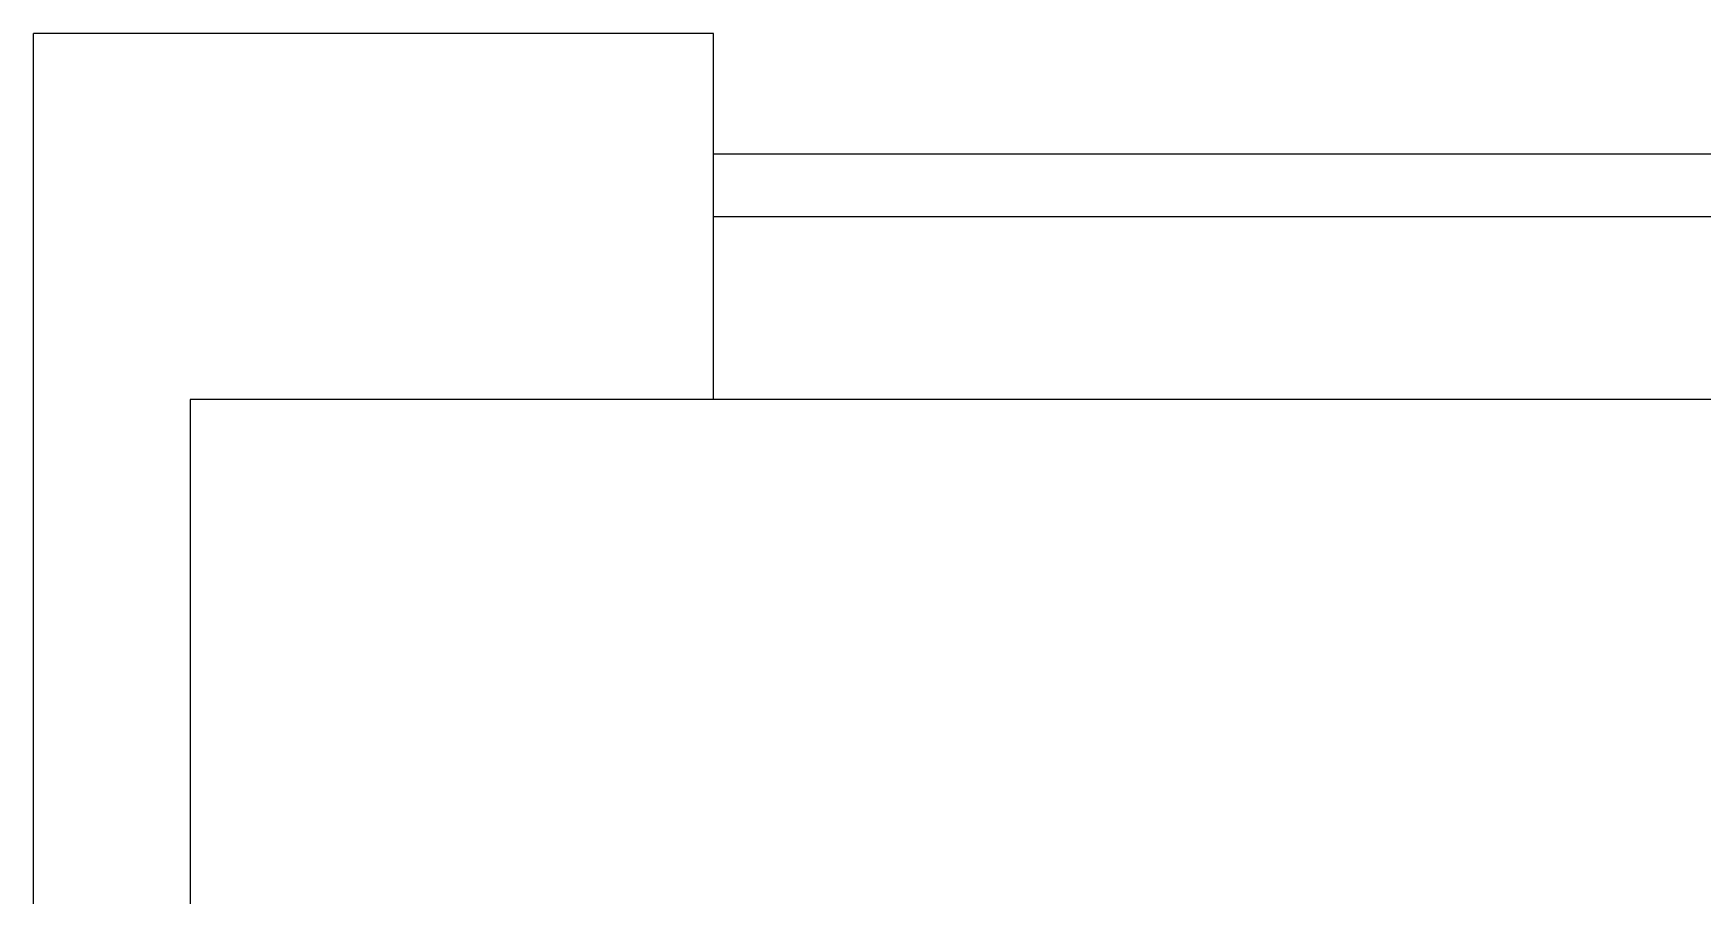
# Model space of a CAD drawing. Header units: millimetres. Extents: x 815.6 to 893.6, y 388.2 to 436.2.
# Drawn here: x 815.64 to 831.6, y 427.93 to 436.17 of the extents above; entities that cross this region are included whole.
import ezdxf

# ---------------------------------------------------------------- set-up
doc = ezdxf.new("R2010")
doc.units = ezdxf.units.MM

msp = doc.modelspace()

# ---------------------------------------------------------------- linework, layer by layer
at = {"linetype": 'Continuous'}
for p, q in [((822.141, 436.174), (815.641, 436.174)), ((815.641, 388.174), (815.641, 436.174)), ((822.141, 432.674), (822.141, 436.174)), ((822.141, 435.024), (887.141, 435.024)), ((822.141, 434.424), (887.141, 434.424)), ((892.141, 432.674), (817.141, 432.674)), ((817.141, 432.674), (817.141, 391.674))]:
    msp.add_line(p, q, dxfattribs=at)

doc.saveas('drawing.dxf')
